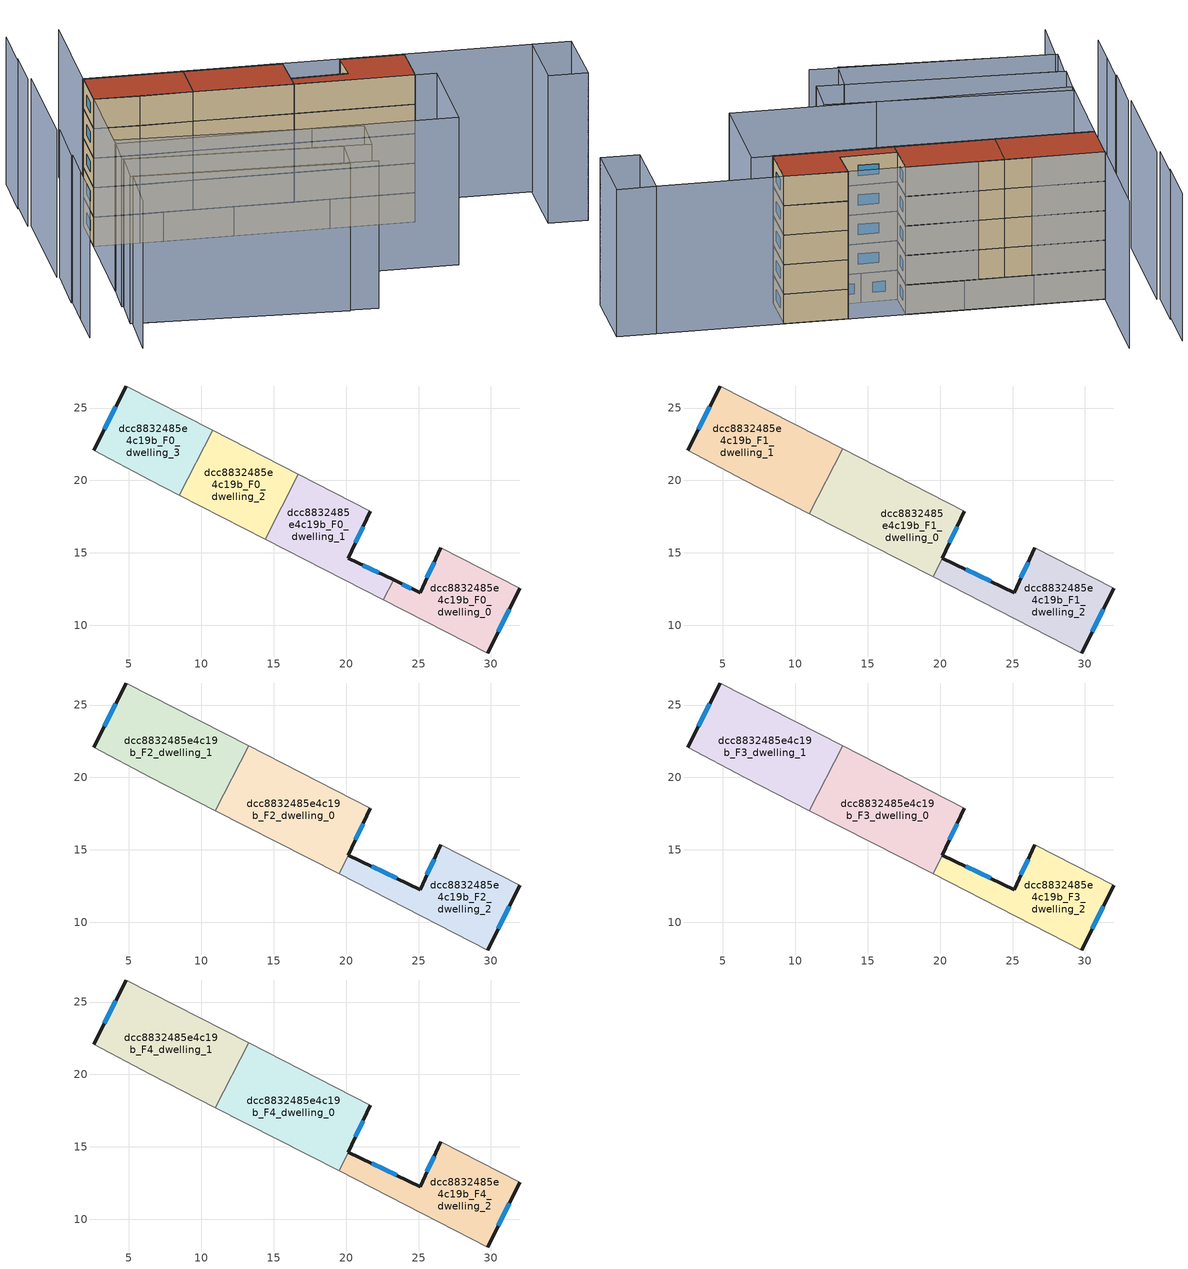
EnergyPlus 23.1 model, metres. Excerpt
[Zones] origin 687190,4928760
dcc8832485e4c19b_F0_dwelling_0
 floor ground (EU_floor_Construction): 29.77,8.08 31.99,12.56 26.54,15.36 25.1,12.25 23.28,13.12 22.58,11.76 z0
 wall outside (EU_wall_Construction): 31.99,12.56 29.77,8.08 / 23.28,13.12 25.1,12.25 26.54,15.36 z0:3
 wall adiabatic (EU_wall_Construction): 26.54,15.36 31.99,12.56 / 29.77,8.08 22.58,11.76 z0:3
 wall to dcc8832485e4c19b_F0_dwelling_1 (EU_wall_Construction): 22.58,11.76 23.28,13.12 z0:3
 window (EU_Window_Construction): 25.57,13.26 26.07,14.35 / 31.27,11.1 30.49,9.54 / 23.87,12.84 24.51,12.53 z0.98:2.02
dcc8832485e4c19b_F0_dwelling_1
 floor ground (EU_floor_Construction): 22.58,11.76 23.28,13.12 20.13,14.63 21.67,17.86 16.71,20.41 14.41,15.95 z0
 wall outside (EU_wall_Construction): 21.67,17.86 20.13,14.63 23.28,13.12 z0:3
 wall adiabatic (EU_wall_Construction): 22.58,11.76 14.41,15.95 / 16.71,20.41 21.67,17.86 z0:3
 wall to dcc8832485e4c19b_F0_dwelling_2 (EU_wall_Construction): 14.41,15.95 16.71,20.41 z0:3
 window (EU_Window_Construction): 21.17,16.81 20.63,15.68 / 21.16,14.14 22.25,13.61 z0.98:2.02
dcc8832485e4c19b_F0_dwelling_2
 floor ground (EU_floor_Construction): 14.41,15.95 16.71,20.41 10.77,23.46 8.47,18.99 z0
 wall adiabatic (EU_wall_Construction): 14.41,15.95 8.47,18.99 / 10.77,23.46 16.71,20.41 z0:3
 wall to dcc8832485e4c19b_F0_dwelling_3 (EU_wall_Construction): 8.47,18.99 10.77,23.46 z0:3
dcc8832485e4c19b_F0_dwelling_3
 floor ground (EU_floor_Construction): 8.47,18.99 10.77,23.46 4.81,26.52 2.56,22.08 6.47,20.01 z0
 wall outside (EU_wall_Construction): 2.56,22.08 4.81,26.52 z0:3
 wall adiabatic (EU_wall_Construction): 4.81,26.52 10.77,23.46 / 8.47,18.99 6.47,20.01 2.56,22.08 z0:3
 window (EU_Window_Construction): 3.29,23.52 4.08,25.08 z0.98:2.02
dcc8832485e4c19b_F1_dwelling_0
 floor to dcc8832485e4c19b_F0_dwelling_1 (EU_floor_Construction): 19.51,13.33 21.67,17.86 16.71,20.41 14.41,15.95 z3
 floor to dcc8832485e4c19b_F0_dwelling_2 (EU_floor_Construction): 14.41,15.95 16.71,20.41 13.27,22.18 10.97,17.71 z3
 wall outside (EU_wall_Construction): 21.67,17.86 20.13,14.63 z3:6
 wall adiabatic (EU_wall_Construction): 19.52,13.33 10.97,17.71 / 13.27,22.18 21.67,17.86 z3:6
 wall to dcc8832485e4c19b_F1_dwelling_1 (EU_wall_Construction): 10.97,17.71 13.27,22.18 z3:6
 wall to dcc8832485e4c19b_F1_dwelling_2 (EU_wall_Construction): 20.13,14.63 19.52,13.33 z3:6
 window (EU_Window_Construction): 21.17,16.81 20.63,15.68 z3.98:5.02
dcc8832485e4c19b_F1_dwelling_1
 floor to dcc8832485e4c19b_F0_dwelling_2 (EU_floor_Construction): 10.97,17.71 13.27,22.18 10.77,23.46 8.47,18.99 z3
 floor to dcc8832485e4c19b_F0_dwelling_3 (EU_floor_Construction): 8.47,18.99 10.77,23.46 4.81,26.52 2.56,22.08 6.47,20.01 z3
 wall outside (EU_wall_Construction): 2.56,22.08 4.81,26.52 z3:6
 wall adiabatic (EU_wall_Construction): 4.81,26.52 13.27,22.18 / 10.97,17.71 6.47,20.01 2.56,22.08 z3:6
 window (EU_Window_Construction): 3.29,23.52 4.08,25.08 z3.98:5.02
dcc8832485e4c19b_F1_dwelling_2
 floor to dcc8832485e4c19b_F0_dwelling_0 (EU_floor_Construction): 29.77,8.08 31.99,12.56 26.54,15.36 25.1,12.25 23.28,13.12 22.58,11.77 z3
 floor to dcc8832485e4c19b_F0_dwelling_1 (EU_floor_Construction): 22.58,11.77 23.28,13.12 20.13,14.63 19.52,13.33 z3
 wall outside (EU_wall_Construction): 31.99,12.56 29.77,8.08 / 20.14,14.63 25.1,12.25 26.54,15.36 z3:6
 wall adiabatic (EU_wall_Construction): 26.54,15.36 31.99,12.56 / 29.77,8.08 19.52,13.33 z3:6
 window (EU_Window_Construction): 31.27,11.1 30.49,9.54 / 21.75,13.86 23.49,13.02 / 25.57,13.26 26.07,14.35 z3.98:5.02
dcc8832485e4c19b_F2_dwelling_0
 floor to dcc8832485e4c19b_F1_dwelling_0 (EU_floor_Construction): 19.51,13.33 21.67,17.86 13.27,22.18 10.97,17.71 z6
 wall outside (EU_wall_Construction): 21.67,17.86 20.13,14.63 z6:9
 wall adiabatic (EU_wall_Construction): 19.52,13.33 10.97,17.71 / 13.27,22.18 21.67,17.86 z6:9
 wall to dcc8832485e4c19b_F2_dwelling_1 (EU_wall_Construction): 10.97,17.71 13.27,22.18 z6:9
 wall to dcc8832485e4c19b_F2_dwelling_2 (EU_wall_Construction): 20.13,14.63 19.52,13.33 z6:9
 window (EU_Window_Construction): 21.17,16.81 20.63,15.68 z6.98:8.02
dcc8832485e4c19b_F2_dwelling_1
 floor to dcc8832485e4c19b_F1_dwelling_1 (EU_floor_Construction): 10.97,17.71 13.27,22.18 4.81,26.52 2.56,22.08 6.47,20.01 z6
 wall outside (EU_wall_Construction): 2.56,22.08 4.81,26.52 z6:9
 wall adiabatic (EU_wall_Construction): 4.81,26.52 13.27,22.18 / 10.97,17.71 6.47,20.01 2.56,22.08 z6:9
 window (EU_Window_Construction): 3.29,23.52 4.08,25.08 z6.98:8.02
dcc8832485e4c19b_F2_dwelling_2
 floor to dcc8832485e4c19b_F1_dwelling_2 (EU_floor_Construction): 29.77,8.08 31.99,12.56 26.54,15.36 25.1,12.25 20.14,14.63 19.85,14.02 19.52,13.33 z6
 wall outside (EU_wall_Construction): 31.99,12.56 29.77,8.08 / 20.14,14.63 25.1,12.25 26.54,15.36 z6:9
 wall adiabatic (EU_wall_Construction): 26.54,15.36 31.99,12.56 / 29.77,8.08 19.52,13.33 z6:9
 window (EU_Window_Construction): 31.27,11.1 30.49,9.54 / 21.75,13.86 23.49,13.02 / 25.57,13.26 26.07,14.35 z6.98:8.02
dcc8832485e4c19b_F3_dwelling_0
 floor to dcc8832485e4c19b_F2_dwelling_0 (EU_floor_Construction): 19.51,13.33 21.67,17.86 13.27,22.18 10.97,17.71 z9
 wall outside (EU_wall_Construction): 21.67,17.86 20.13,14.63 z9:12
 wall adiabatic (EU_wall_Construction): 19.52,13.33 10.97,17.71 / 13.27,22.18 21.67,17.86 z9:12
 wall to dcc8832485e4c19b_F3_dwelling_1 (EU_wall_Construction): 10.97,17.71 13.27,22.18 z9:12
 wall to dcc8832485e4c19b_F3_dwelling_2 (EU_wall_Construction): 20.13,14.63 19.52,13.33 z9:12
 window (EU_Window_Construction): 21.17,16.81 20.63,15.68 z9.98:11.02
dcc8832485e4c19b_F3_dwelling_1
 floor to dcc8832485e4c19b_F2_dwelling_1 (EU_floor_Construction): 10.97,17.71 13.27,22.18 4.81,26.52 2.56,22.08 6.47,20.01 z9
 wall outside (EU_wall_Construction): 2.56,22.08 4.81,26.52 z9:12
 wall adiabatic (EU_wall_Construction): 4.81,26.52 13.27,22.18 / 10.97,17.71 6.47,20.01 2.56,22.08 z9:12
 window (EU_Window_Construction): 3.29,23.52 4.08,25.08 z9.98:11.02
dcc8832485e4c19b_F3_dwelling_2
 floor to dcc8832485e4c19b_F2_dwelling_2 (EU_floor_Construction): 29.77,8.08 31.99,12.56 26.54,15.36 25.1,12.25 20.14,14.63 19.85,14.02 19.52,13.33 z9
 wall outside (EU_wall_Construction): 31.99,12.56 29.77,8.08 / 20.14,14.63 25.1,12.25 26.54,15.36 z9:12
 wall adiabatic (EU_wall_Construction): 26.54,15.36 31.99,12.56 / 29.77,8.08 19.52,13.33 z9:12
 window (EU_Window_Construction): 31.27,11.1 30.49,9.54 / 21.75,13.86 23.49,13.02 / 25.57,13.26 26.07,14.35 z9.98:11.02
dcc8832485e4c19b_F4_dwelling_0
 floor to dcc8832485e4c19b_F3_dwelling_0 (EU_floor_Construction): 19.51,13.33 21.67,17.86 13.27,22.18 10.97,17.71 z12
 wall outside (EU_wall_Construction): 21.67,17.86 20.13,14.63 z12:15
 wall adiabatic (EU_wall_Construction): 19.52,13.33 10.97,17.71 / 13.27,22.18 21.67,17.86 z12:15
 wall to dcc8832485e4c19b_F4_dwelling_1 (EU_wall_Construction): 10.97,17.71 13.27,22.18 z12:15
 wall to dcc8832485e4c19b_F4_dwelling_2 (EU_wall_Construction): 20.13,14.63 19.52,13.33 z12:15
 window (EU_Window_Construction): 21.17,16.81 20.63,15.68 z12.98:14.02
 roof outside (EU_roof_Construction): 21.67,17.86 19.51,13.33 10.97,17.71 13.27,22.18 z15
dcc8832485e4c19b_F4_dwelling_1
 floor to dcc8832485e4c19b_F3_dwelling_1 (EU_floor_Construction): 10.97,17.71 13.27,22.18 4.81,26.52 2.56,22.08 6.47,20.01 z12
 wall outside (EU_wall_Construction): 2.56,22.08 4.81,26.52 z12:15
 wall adiabatic (EU_wall_Construction): 4.81,26.52 13.27,22.18 / 10.97,17.71 6.47,20.01 2.56,22.08 z12:15
 window (EU_Window_Construction): 3.29,23.52 4.08,25.08 z12.98:14.02
 roof outside (EU_roof_Construction): 13.27,22.18 10.97,17.71 6.47,20.01 2.56,22.08 4.81,26.52 z15
dcc8832485e4c19b_F4_dwelling_2
 floor to dcc8832485e4c19b_F3_dwelling_2 (EU_floor_Construction): 29.77,8.08 31.99,12.56 26.54,15.36 25.1,12.25 20.14,14.63 19.85,14.02 19.52,13.33 z12
 wall outside (EU_wall_Construction): 31.99,12.56 29.77,8.08 / 20.14,14.63 25.1,12.25 26.54,15.36 z12:15
 wall adiabatic (EU_wall_Construction): 26.54,15.36 31.99,12.56 / 29.77,8.08 19.52,13.33 z12:15
 window (EU_Window_Construction): 31.27,11.1 30.49,9.54 / 21.75,13.86 23.49,13.02 / 25.57,13.26 26.07,14.35 z12.98:14.02
 roof outside (EU_roof_Construction): 31.99,12.56 29.77,8.08 19.51,13.33 20.14,14.63 25.1,12.25 26.54,15.36 z15
shading: -8.67,0.39 -5.8,5.56 / -5.8,5.56 14.57,-5.74 / -9.02,9.32 -10.97,5.46 / -7.12,12.88 -9.16,9.03 / -4.39,18.39 -7.27,12.96 / 42.82,7 4.78,26.54 / 4.78,26.54 10.19,37.07 / 1.04,29.55 -4.62,18.51 / 2.95,34.03 0.73,29.71 / 5.23,38.73 2.56,33.54 / -3.93,9.25 14.14,-1.02 / 14.14,-1.02 12.09,-4.63 / 12.09,-4.63 -5.98,5.64 / -5.98,5.64 -3.93,9.25 / 16.42,-2.31 -4.11,9.36 / -4.11,9.36 -1.9,13.25 / -1.9,13.25 18.64,1.58 / 18.64,1.58 16.42,-2.31 / 2.56,22.08 31.62,7.17 / 31.62,7.17 26.74,-2.34 / 26.74,-2.34 -2.32,12.57 / -2.32,12.57 2.56,22.08 / 46.2,5.33 42.79,-1.5 / 42.79,-1.5 39.42,0.18 / 39.42,0.18 42.82,7.01 / 42.82,7.01 46.2,5.33 z0:15
[Building]
EU S2 Campaign: North Axis=0; Terrain=City; Solar Distribution=FullExterior
[Site:Location]
Bologna: Latitude=44.5; Longitude=11.25; Time Zone=1; Elevation=37
[SizingPeriod:WeatherFileDays]
AnnualSizingPeriod: Begin Month=1; Begin Day of Month=1; End Month=12; End Day of Month=31; Day of Week for Start Day=Monday; Use Weather File Daylight Saving Period=No; Use Weather File Rain and Snow Indicators=No
[MATERIAL]
EU_InternalMass_Material: Roughness=MediumRough; Thickness=0.1; Conductivity=1; Density=1800; Specific Heat=900; Thermal Absorptance=0.9; Solar Absorptance=0.7; Visible Absorptance=0.7
[MATERIAL:NOMASS] Roughness=MediumRough; Thermal Absorptance=0.9; Solar Absorptance=0.7; Visible Absorptance=0.7
Name | Thermal Resistance
EU_wall_NoMass | 0.905828
EU_roof_NoMass | 0.37593
EU_floor_NoMass | 0.67114
[WINDOWMATERIAL:SIMPLEGLAZINGSYSTEM]
EU_Window_SimpleGlazing: UFactor=4.52486; Solar Heat Gain Coefficient=0.85; Visible Transmittance=0.85
[CONSTRUCTION]
EU_wall_Construction: EU_wall_NoMass
EU_roof_Construction: EU_roof_NoMass
EU_floor_Construction: EU_floor_NoMass
EU_InternalMass_Construction: EU_InternalMass_Material
EU_Window_Construction: EU_Window_SimpleGlazing
[ZONE] Type=1; Multiplier=1; Ceiling Height=autocalculate; Floor Area=autocalculate; Part of Total Floor Area=Yes
Name | Volume
dcc8832485e4c19b_F0_dwelling_0 | 100.557
dcc8832485e4c19b_F1_dwelling_0 | 143.36
dcc8832485e4c19b_F2_dwelling_0; dcc8832485e4c19b_F3_dwelling_0; dcc8832485e4c19b_F4_dwelling_0 | 143.375
dcc8832485e4c19b_F0_dwelling_1 | 100.556
dcc8832485e4c19b_F1_dwelling_1 | 142.914
dcc8832485e4c19b_F2_dwelling_1; dcc8832485e4c19b_F3_dwelling_1; dcc8832485e4c19b_F4_dwelling_1 | 142.917
dcc8832485e4c19b_F0_dwelling_2 | 100.562
dcc8832485e4c19b_F1_dwelling_2 | 115.937
dcc8832485e4c19b_F2_dwelling_2; dcc8832485e4c19b_F3_dwelling_2; dcc8832485e4c19b_F4_dwelling_2 | 115.942
dcc8832485e4c19b_F0_dwelling_3 | 100.558
[INTERNALMASS] Construction=EU_InternalMass_Construction
Name | Zone or ZoneList | Surface Area
dcc8832485e4c19b_F0_dwelling_0_EU_InternalMass | dcc8832485e4c19b_F0_dwelling_0 | 33.5189
dcc8832485e4c19b_F0_dwelling_1_EU_InternalMass | dcc8832485e4c19b_F0_dwelling_1 | 33.5188
dcc8832485e4c19b_F0_dwelling_2_EU_InternalMass | dcc8832485e4c19b_F0_dwelling_2 | 33.5211
dcc8832485e4c19b_F0_dwelling_3_EU_InternalMass | dcc8832485e4c19b_F0_dwelling_3 | 33.5188
dcc8832485e4c19b_F1_dwelling_0_EU_InternalMass | dcc8832485e4c19b_F1_dwelling_0 | 47.7915
dcc8832485e4c19b_F1_dwelling_1_EU_InternalMass | dcc8832485e4c19b_F1_dwelling_1 | 47.6373
dcc8832485e4c19b_F1_dwelling_2_EU_InternalMass | dcc8832485e4c19b_F1_dwelling_2 | 38.6513
dcc8832485e4c19b_F2_dwelling_0_EU_InternalMass | dcc8832485e4c19b_F2_dwelling_0 | 47.7915
dcc8832485e4c19b_F2_dwelling_1_EU_InternalMass | dcc8832485e4c19b_F2_dwelling_1 | 47.6373
dcc8832485e4c19b_F2_dwelling_2_EU_InternalMass | dcc8832485e4c19b_F2_dwelling_2 | 38.6513
dcc8832485e4c19b_F3_dwelling_0_EU_InternalMass | dcc8832485e4c19b_F3_dwelling_0 | 47.7915
dcc8832485e4c19b_F3_dwelling_1_EU_InternalMass | dcc8832485e4c19b_F3_dwelling_1 | 47.6373
dcc8832485e4c19b_F3_dwelling_2_EU_InternalMass | dcc8832485e4c19b_F3_dwelling_2 | 38.6513
dcc8832485e4c19b_F4_dwelling_0_EU_InternalMass | dcc8832485e4c19b_F4_dwelling_0 | 47.7915
dcc8832485e4c19b_F4_dwelling_1_EU_InternalMass | dcc8832485e4c19b_F4_dwelling_1 | 47.6373
dcc8832485e4c19b_F4_dwelling_2_EU_InternalMass | dcc8832485e4c19b_F4_dwelling_2 | 38.6513
[OTHEREQUIPMENT] Fuel Type=Electricity; Design Level Calculation Method=Watts/Area; Power per Zone Floor Area=1; Fraction Latent=0; Fraction Radiant=0; Fraction Lost=0; Carbon Dioxide Generation Rate=0; EndUse Subcategory=EU_Step8_InternalGains
Name | Zone or ZoneList or Space or SpaceList | Schedule
EU_Step8_InternalGain_dcc8832485e4c19b_F0_dwelling_0_f000 | dcc8832485e4c19b_F0_dwelling_0 | EU_Step8_GainSchedule_dcc8832485e4c19b_F0_dwelling_0_f000
EU_Step8_InternalGain_dcc8832485e4c19b_F0_dwelling_1_f000 | dcc8832485e4c19b_F0_dwelling_1 | EU_Step8_GainSchedule_dcc8832485e4c19b_F0_dwelling_1_f000
EU_Step8_InternalGain_dcc8832485e4c19b_F0_dwelling_2_f000 | dcc8832485e4c19b_F0_dwelling_2 | EU_Step8_GainSchedule_dcc8832485e4c19b_F0_dwelling_2_f000
EU_Step8_InternalGain_dcc8832485e4c19b_F0_dwelling_3_f000 | dcc8832485e4c19b_F0_dwelling_3 | EU_Step8_GainSchedule_dcc8832485e4c19b_F0_dwelling_3_f000
EU_Step8_InternalGain_dcc8832485e4c19b_F1_dwelling_0_f000 | dcc8832485e4c19b_F1_dwelling_0 | EU_Step8_GainSchedule_dcc8832485e4c19b_F1_dwelling_0_f000
EU_Step8_InternalGain_dcc8832485e4c19b_F1_dwelling_1_f000 | dcc8832485e4c19b_F1_dwelling_1 | EU_Step8_GainSchedule_dcc8832485e4c19b_F1_dwelling_1_f000
EU_Step8_InternalGain_dcc8832485e4c19b_F1_dwelling_2_f000 | dcc8832485e4c19b_F1_dwelling_2 | EU_Step8_GainSchedule_dcc8832485e4c19b_F1_dwelling_2_f000
EU_Step8_InternalGain_dcc8832485e4c19b_F2_dwelling_0_f000 | dcc8832485e4c19b_F2_dwelling_0 | EU_Step8_GainSchedule_dcc8832485e4c19b_F2_dwelling_0_f000
EU_Step8_InternalGain_dcc8832485e4c19b_F2_dwelling_1_f000 | dcc8832485e4c19b_F2_dwelling_1 | EU_Step8_GainSchedule_dcc8832485e4c19b_F2_dwelling_1_f000
EU_Step8_InternalGain_dcc8832485e4c19b_F2_dwelling_2_f000 | dcc8832485e4c19b_F2_dwelling_2 | EU_Step8_GainSchedule_dcc8832485e4c19b_F2_dwelling_2_f000
EU_Step8_InternalGain_dcc8832485e4c19b_F3_dwelling_0_f000 | dcc8832485e4c19b_F3_dwelling_0 | EU_Step8_GainSchedule_dcc8832485e4c19b_F3_dwelling_0_f000
EU_Step8_InternalGain_dcc8832485e4c19b_F3_dwelling_1_f000 | dcc8832485e4c19b_F3_dwelling_1 | EU_Step8_GainSchedule_dcc8832485e4c19b_F3_dwelling_1_f000
EU_Step8_InternalGain_dcc8832485e4c19b_F3_dwelling_2_f000 | dcc8832485e4c19b_F3_dwelling_2 | EU_Step8_GainSchedule_dcc8832485e4c19b_F3_dwelling_2_f000
EU_Step8_InternalGain_dcc8832485e4c19b_F4_dwelling_0_f000 | dcc8832485e4c19b_F4_dwelling_0 | EU_Step8_GainSchedule_dcc8832485e4c19b_F4_dwelling_0_f000
EU_Step8_InternalGain_dcc8832485e4c19b_F4_dwelling_1_f000 | dcc8832485e4c19b_F4_dwelling_1 | EU_Step8_GainSchedule_dcc8832485e4c19b_F4_dwelling_1_f000
EU_Step8_InternalGain_dcc8832485e4c19b_F4_dwelling_2_f000 | dcc8832485e4c19b_F4_dwelling_2 | EU_Step8_GainSchedule_dcc8832485e4c19b_F4_dwelling_2_f000
[ZONEVENTILATION:DESIGNFLOWRATE] Schedule=EU_AlwaysOn; Design Flow Rate Calculation Method=AirChanges/Hour; Air Changes per Hour=0.73129; Ventilation Type=Natural; Fan Pressure Rise=0; Fan Total Efficiency=1; Constant Term Coefficient=1; Temperature Term Coefficient=0; Velocity Term Coefficient=0; Velocity Squared Term Coefficient=0; Minimum Indoor Temperature=-100; Maximum Indoor Temperature=100; Delta Temperature=-100; Minimum Outdoor Temperature=-100; Maximum Outdoor Temperature=100; Maximum Wind Speed=40
Name | Zone or ZoneList or Space or SpaceList
EU_ConstantAir_dcc8832485e4c19b_F0_dwelling_0 | dcc8832485e4c19b_F0_dwelling_0
EU_ConstantAir_dcc8832485e4c19b_F0_dwelling_1 | dcc8832485e4c19b_F0_dwelling_1
EU_ConstantAir_dcc8832485e4c19b_F0_dwelling_2 | dcc8832485e4c19b_F0_dwelling_2
EU_ConstantAir_dcc8832485e4c19b_F0_dwelling_3 | dcc8832485e4c19b_F0_dwelling_3
EU_ConstantAir_dcc8832485e4c19b_F1_dwelling_0 | dcc8832485e4c19b_F1_dwelling_0
EU_ConstantAir_dcc8832485e4c19b_F1_dwelling_1 | dcc8832485e4c19b_F1_dwelling_1
EU_ConstantAir_dcc8832485e4c19b_F1_dwelling_2 | dcc8832485e4c19b_F1_dwelling_2
EU_ConstantAir_dcc8832485e4c19b_F2_dwelling_0 | dcc8832485e4c19b_F2_dwelling_0
EU_ConstantAir_dcc8832485e4c19b_F2_dwelling_1 | dcc8832485e4c19b_F2_dwelling_1
EU_ConstantAir_dcc8832485e4c19b_F2_dwelling_2 | dcc8832485e4c19b_F2_dwelling_2
EU_ConstantAir_dcc8832485e4c19b_F3_dwelling_0 | dcc8832485e4c19b_F3_dwelling_0
EU_ConstantAir_dcc8832485e4c19b_F3_dwelling_1 | dcc8832485e4c19b_F3_dwelling_1
EU_ConstantAir_dcc8832485e4c19b_F3_dwelling_2 | dcc8832485e4c19b_F3_dwelling_2
EU_ConstantAir_dcc8832485e4c19b_F4_dwelling_0 | dcc8832485e4c19b_F4_dwelling_0
EU_ConstantAir_dcc8832485e4c19b_F4_dwelling_1 | dcc8832485e4c19b_F4_dwelling_1
EU_ConstantAir_dcc8832485e4c19b_F4_dwelling_2 | dcc8832485e4c19b_F4_dwelling_2
[HVACTEMPLATE:THERMOSTAT] Constant Heating Setpoint=20; Constant Cooling Setpoint=50
EU_HeatOnly_dcc8832485e4c19b_F0_dwelling_0; EU_HeatOnly_dcc8832485e4c19b_F0_dwelling_1; EU_HeatOnly_dcc8832485e4c19b_F0_dwelling_2; EU_HeatOnly_dcc8832485e4c19b_F0_dwelling_3; EU_HeatOnly_dcc8832485e4c19b_F1_dwelling_0; EU_HeatOnly_dcc8832485e4c19b_F1_dwelling_1; EU_HeatOnly_dcc8832485e4c19b_F1_dwelling_2; EU_HeatOnly_dcc8832485e4c19b_F2_dwelling_0; EU_HeatOnly_dcc8832485e4c19b_F2_dwelling_1; EU_HeatOnly_dcc8832485e4c19b_F2_dwelling_2; EU_HeatOnly_dcc8832485e4c19b_F3_dwelling_0; EU_HeatOnly_dcc8832485e4c19b_F3_dwelling_1; EU_HeatOnly_dcc8832485e4c19b_F3_dwelling_2; EU_HeatOnly_dcc8832485e4c19b_F4_dwelling_0; EU_HeatOnly_dcc8832485e4c19b_F4_dwelling_1; EU_HeatOnly_dcc8832485e4c19b_F4_dwelling_2
[HVACTEMPLATE:ZONE:IDEALLOADSAIRSYSTEM] System Availability Schedule=EU_AlwaysOn; Maximum Heating Supply Air Temperature=50; Minimum Cooling Supply Air Temperature=13; Maximum Heating Supply Air Humidity Ratio=0.0156; Minimum Cooling Supply Air Humidity Ratio=0.0077; Heating Limit=NoLimit; Cooling Limit=NoLimit; Heating Availability Schedule=EU_AlwaysOn; Cooling Availability Schedule=EU_CoolingOff; Dehumidification Control Type=ConstantSensibleHeatRatio; Cooling Sensible Heat Ratio=0.7; Dehumidification Setpoint=60; Humidification Control Type=None; Humidification Setpoint=30; Outdoor Air Method=None; Outdoor Air Flow Rate per Person=0.00944; Outdoor Air Flow Rate per Zone Floor Area=0; Outdoor Air Flow Rate per Zone=0; Demand Controlled Ventilation Type=None; Outdoor Air Economizer Type=NoEconomizer; Heat Recovery Type=None; Sensible Heat Recovery Effectiveness=0.7; Latent Heat Recovery Effectiveness=0.65
Name | Template Thermostat
dcc8832485e4c19b_F0_dwelling_0 | EU_HeatOnly_dcc8832485e4c19b_F0_dwelling_0
dcc8832485e4c19b_F0_dwelling_1 | EU_HeatOnly_dcc8832485e4c19b_F0_dwelling_1
dcc8832485e4c19b_F0_dwelling_2 | EU_HeatOnly_dcc8832485e4c19b_F0_dwelling_2
dcc8832485e4c19b_F0_dwelling_3 | EU_HeatOnly_dcc8832485e4c19b_F0_dwelling_3
dcc8832485e4c19b_F1_dwelling_0 | EU_HeatOnly_dcc8832485e4c19b_F1_dwelling_0
dcc8832485e4c19b_F1_dwelling_1 | EU_HeatOnly_dcc8832485e4c19b_F1_dwelling_1
dcc8832485e4c19b_F1_dwelling_2 | EU_HeatOnly_dcc8832485e4c19b_F1_dwelling_2
dcc8832485e4c19b_F2_dwelling_0 | EU_HeatOnly_dcc8832485e4c19b_F2_dwelling_0
dcc8832485e4c19b_F2_dwelling_1 | EU_HeatOnly_dcc8832485e4c19b_F2_dwelling_1
dcc8832485e4c19b_F2_dwelling_2 | EU_HeatOnly_dcc8832485e4c19b_F2_dwelling_2
dcc8832485e4c19b_F3_dwelling_0 | EU_HeatOnly_dcc8832485e4c19b_F3_dwelling_0
dcc8832485e4c19b_F3_dwelling_1 | EU_HeatOnly_dcc8832485e4c19b_F3_dwelling_1
dcc8832485e4c19b_F3_dwelling_2 | EU_HeatOnly_dcc8832485e4c19b_F3_dwelling_2
dcc8832485e4c19b_F4_dwelling_0 | EU_HeatOnly_dcc8832485e4c19b_F4_dwelling_0
dcc8832485e4c19b_F4_dwelling_1 | EU_HeatOnly_dcc8832485e4c19b_F4_dwelling_1
dcc8832485e4c19b_F4_dwelling_2 | EU_HeatOnly_dcc8832485e4c19b_F4_dwelling_2
[SIZING:ZONE] Zone Cooling Design Supply Air Temperature Input Method=SupplyAirTemperature; Zone Cooling Design Supply Air Temperature=13; Zone Heating Design Supply Air Temperature Input Method=SupplyAirTemperature; Zone Heating Design Supply Air Temperature=50; Zone Cooling Design Supply Air Humidity Ratio=0.008; Zone Heating Design Supply Air Humidity Ratio=0.008; Cooling Design Air Flow Method=DesignDay; Cooling Design Air Flow Rate=0; Cooling Minimum Air Flow per Zone Floor Area=0.000762; Cooling Minimum Air Flow=0; Cooling Minimum Air Flow Fraction=0.2; Heating Design Air Flow Method=DesignDay; Heating Design Air Flow Rate=0; Heating Maximum Air Flow per Zone Floor Area=0.002032; Heating Maximum Air Flow=0.141576; Heating Maximum Air Flow Fraction=0.3; Account for Dedicated Outdoor Air System=No; Dedicated Outdoor Air System Control Strategy=NeutralSupplyAir; Dedicated Outdoor Air Low Setpoint Temperature for Design=autosize; Dedicated Outdoor Air High Setpoint Temperature for Design=autosize; Zone Load Sizing Method=Sensible Load Only No Latent Load; Zone Latent Cooling Design Supply Air Humidity Ratio Input Method=HumidityRatioDifference; Zone Cooling Design Supply Air Humidity Ratio Difference=0.005; Zone Latent Heating Design Supply Air Humidity Ratio Input Method=HumidityRatioDifference; Zone Humidification Design Supply Air Humidity Ratio Difference=0.005
dcc8832485e4c19b_F0_dwelling_0; dcc8832485e4c19b_F0_dwelling_1; dcc8832485e4c19b_F0_dwelling_2; dcc8832485e4c19b_F0_dwelling_3; dcc8832485e4c19b_F1_dwelling_0; dcc8832485e4c19b_F1_dwelling_1; dcc8832485e4c19b_F1_dwelling_2; dcc8832485e4c19b_F2_dwelling_0; dcc8832485e4c19b_F2_dwelling_1; dcc8832485e4c19b_F2_dwelling_2; dcc8832485e4c19b_F3_dwelling_0; dcc8832485e4c19b_F3_dwelling_1; dcc8832485e4c19b_F3_dwelling_2; dcc8832485e4c19b_F4_dwelling_0; dcc8832485e4c19b_F4_dwelling_1; dcc8832485e4c19b_F4_dwelling_2
[SCHEDULE:CONSTANT]
Name | Hourly Value
EU_AlwaysOn | 1
EU_CoolingOff | 0
[SCHEDULE:FILE] Column Number=1; Rows to Skip at Top=0; Number of Hours of Data=8760; Column Separator=Comma; Interpolate to Timestep=No; Minutes per Item=60; Adjust Schedule for Daylight Savings=Yes
Name | File
EU_Step8_GainSchedule_dcc8832485e4c19b_F0_dwelling_0_f000 | ../../schedules/dcc8832485e4c19b/dcc8832485e4c19b_F0_dwelling_0_f000_gain.csv
EU_Step8_GainSchedule_dcc8832485e4c19b_F0_dwelling_1_f000 | ../../schedules/dcc8832485e4c19b/dcc8832485e4c19b_F0_dwelling_1_f000_gain.csv
EU_Step8_GainSchedule_dcc8832485e4c19b_F0_dwelling_2_f000 | ../../schedules/dcc8832485e4c19b/dcc8832485e4c19b_F0_dwelling_2_f000_gain.csv
EU_Step8_GainSchedule_dcc8832485e4c19b_F0_dwelling_3_f000 | ../../schedules/dcc8832485e4c19b/dcc8832485e4c19b_F0_dwelling_3_f000_gain.csv
EU_Step8_GainSchedule_dcc8832485e4c19b_F1_dwelling_0_f000 | ../../schedules/dcc8832485e4c19b/dcc8832485e4c19b_F1_dwelling_0_f000_gain.csv
EU_Step8_GainSchedule_dcc8832485e4c19b_F1_dwelling_1_f000 | ../../schedules/dcc8832485e4c19b/dcc8832485e4c19b_F1_dwelling_1_f000_gain.csv
EU_Step8_GainSchedule_dcc8832485e4c19b_F1_dwelling_2_f000 | ../../schedules/dcc8832485e4c19b/dcc8832485e4c19b_F1_dwelling_2_f000_gain.csv
EU_Step8_GainSchedule_dcc8832485e4c19b_F2_dwelling_0_f000 | ../../schedules/dcc8832485e4c19b/dcc8832485e4c19b_F2_dwelling_0_f000_gain.csv
EU_Step8_GainSchedule_dcc8832485e4c19b_F2_dwelling_1_f000 | ../../schedules/dcc8832485e4c19b/dcc8832485e4c19b_F2_dwelling_1_f000_gain.csv
EU_Step8_GainSchedule_dcc8832485e4c19b_F2_dwelling_2_f000 | ../../schedules/dcc8832485e4c19b/dcc8832485e4c19b_F2_dwelling_2_f000_gain.csv
EU_Step8_GainSchedule_dcc8832485e4c19b_F3_dwelling_0_f000 | ../../schedules/dcc8832485e4c19b/dcc8832485e4c19b_F3_dwelling_0_f000_gain.csv
EU_Step8_GainSchedule_dcc8832485e4c19b_F3_dwelling_1_f000 | ../../schedules/dcc8832485e4c19b/dcc8832485e4c19b_F3_dwelling_1_f000_gain.csv
EU_Step8_GainSchedule_dcc8832485e4c19b_F3_dwelling_2_f000 | ../../schedules/dcc8832485e4c19b/dcc8832485e4c19b_F3_dwelling_2_f000_gain.csv
EU_Step8_GainSchedule_dcc8832485e4c19b_F4_dwelling_0_f000 | ../../schedules/dcc8832485e4c19b/dcc8832485e4c19b_F4_dwelling_0_f000_gain.csv
EU_Step8_GainSchedule_dcc8832485e4c19b_F4_dwelling_1_f000 | ../../schedules/dcc8832485e4c19b/dcc8832485e4c19b_F4_dwelling_1_f000_gain.csv
EU_Step8_GainSchedule_dcc8832485e4c19b_F4_dwelling_2_f000 | ../../schedules/dcc8832485e4c19b/dcc8832485e4c19b_F4_dwelling_2_f000_gain.csv
